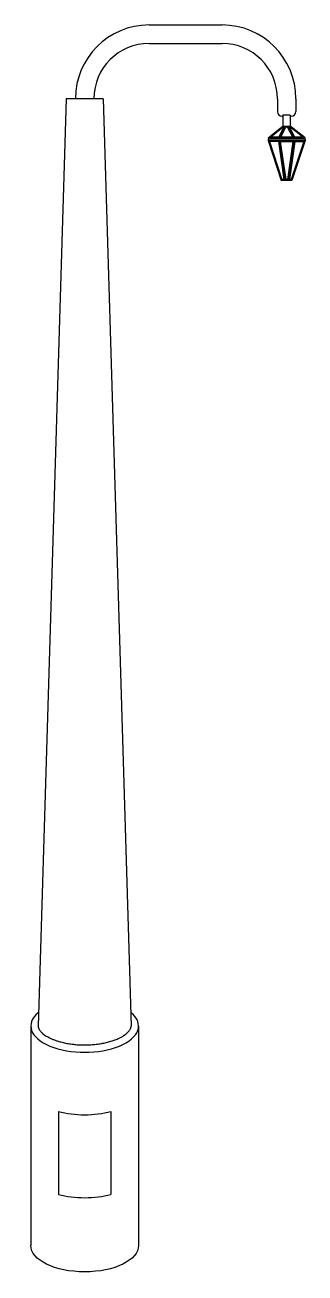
# Model space of a CAD drawing. Header units: millimetres. Extents: x -21221 to 1625077, y -149981 to 356550.
# Drawn here: x 1089219 to 1096820, y 151218 to 185080 of the extents above; entities that cross this region are included whole.
import ezdxf

# ---------------------------------------------------------------- set-up
doc = ezdxf.new("R2010")
doc.units = ezdxf.units.MM
doc.header["$LTSCALE"] = 1000
doc.header["$MEASUREMENT"] = 0
doc.layers.add('3- SUPPLY DUCT', color=3, linetype='CONTINUOUS')

msp = doc.modelspace()

# ---------------------------------------------------------------- linework, layer by layer
at = {"layer": '3- SUPPLY DUCT'}
for p, q in [((1092589.8, 185079.7), (1094569.6, 185079.7)), ((1092589.8, 184579.7), (1094569.6, 184579.7)), ((1090340, 183079.7), (1089578.6, 157920.1)), ((1091339.7, 183079.7), (1090340, 183079.7)), ((1091339.7, 183079.7), (1092101.1, 157920.1)), ((1096069.6, 183079.7), (1096069.6, 182729)), ((1096569.6, 183079.7), (1096569.6, 182729)), ((1096219.6, 182604), (1096194.6, 182604)), ((1096219.6, 182629), (1096219.6, 182336.8)), ((1096419.6, 182629), (1096219.6, 182629)), ((1096419.6, 182629), (1096419.6, 182336.8)), ((1096444.6, 182604), (1096419.6, 182604)), ((1095819.6, 182019.7), (1096219.6, 182336.8)), ((1095891.4, 182044.7), (1096228.3, 182311.8)), ((1096244.8, 182311.8), (1096104.5, 182044.7)), ((1096286.2, 182336.8), (1096119.6, 182019.7)), ((1096301.3, 182311.8), (1096161, 182044.7)), ((1096219.6, 182336.8), (1096419.6, 182336.8)), ((1096228.3, 182311.8), (1096244.8, 182311.8)), ((1096301.3, 182311.8), (1096337.8, 182311.8)), ((1096337.8, 182311.8), (1096478.2, 182044.7)), ((1096352.9, 182336.8), (1096519.6, 182019.7)), ((1096394.3, 182311.8), (1096410.9, 182311.8)), ((1096394.3, 182311.8), (1096534.7, 182044.7)), ((1096747.8, 182044.7), (1096410.9, 182311.8)), ((1096819.5, 182019.7), (1096419.6, 182336.8)), ((1095819.6, 182019.7), (1096819.5, 182019.7)), ((1095819.6, 181994.7), (1096819.5, 181994.7)), ((1095819.6, 181994.7), (1095819.6, 181944.7)), ((1095819.6, 181944.7), (1096175.6, 180861.3)), ((1095819.6, 181944.7), (1096819.5, 181944.7)), ((1095852.6, 181919.7), (1096193.7, 180886.3)), ((1096097.9, 181919.7), (1095852.6, 181919.7)), ((1095891.4, 182044.7), (1096104.5, 182044.7)), ((1096097.9, 181919.7), (1096243.4, 180886.3)), ((1096119.6, 181944.7), (1096272.1, 180861.3)), ((1096148.3, 181919.7), (1096293.9, 180886.3)), ((1096148.3, 181919.7), (1096490.8, 181919.7)), ((1096161, 182044.7), (1096478.2, 182044.7)), ((1096490.8, 181919.7), (1096345.3, 180886.3)), ((1096519.6, 181944.7), (1096367, 180861.3)), ((1096541.3, 181919.7), (1096395.8, 180886.3)), ((1096786.5, 181919.7), (1096445.5, 180886.3)), ((1096819.5, 181944.7), (1096463.6, 180861.3)), ((1096534.7, 182044.7), (1096747.8, 182044.7)), ((1096541.3, 181919.7), (1096786.5, 181919.7)), ((1096819.5, 181994.7), (1096819.5, 181944.7)), ((1096463.6, 180861.3), (1096175.6, 180861.3)), ((1096243.4, 180886.3), (1096193.7, 180886.3)), ((1096345.3, 180886.3), (1096293.9, 180886.3)), ((1096445.5, 180886.3), (1096395.8, 180886.3)), ((1089378.6, 157920.1), (1089378.6, 151963.2)), ((1092301.1, 157920.1), (1092301.1, 151963.2)), ((1090128.6, 155602.6), (1090128.6, 153352.6)), ((1091551.1, 155602.6), (1091551.1, 153352.6))]:
    msp.add_line(p, q, dxfattribs=at)
for centre, radius, start, end in [((1092589.8, 183079.7), 2000, 90, 180), ((1094569.6, 183079.7), 2000, 0, 90), ((1092589.8, 183079.7), 1500, 90, 180), ((1094569.6, 183079.7), 1500, 0, 90), ((1096194.6, 182729), 125, 180, 270), ((1096444.6, 182729), 125, 270, 0)]:
    msp.add_arc(centre, radius, start, end, dxfattribs=at)
for centre, start_param, end_param in [((1090839.9, 157920.1), 2.6122391, 6.8125378), ((1090839.9, 156226), 4.204022, 5.220756), ((1090839.9, 153976), 4.204022, 5.220756)]:
    msp.add_ellipse(centre, major_axis=(1461.3, 0), ratio=0.4883721, start_param=start_param, end_param=end_param, dxfattribs=at)
at = {"layer": '3- SUPPLY DUCT', "extrusion": (0, 0, -1)}
msp.add_ellipse((1090839.9, 151963.2), major_axis=(-1461.3, 0), ratio=0.4883721, start_param=3.1415927, end_param=6.2831853, dxfattribs=at)
at = {"layer": '3- SUPPLY DUCT'}
msp.add_open_spline([(1089578.6, 157920.1), (1089578.6, 157914.9), (1089578.9, 157909.7), (1089580, 157899.1), (1089580.8, 157893.7), (1089583.2, 157882.6), (1089584.7, 157877), (1089588.4, 157865.2), (1089590.7, 157859.1), (1089596.1, 157846.5), (1089599.2, 157840), (1089606.4, 157826.6), (1089610.6, 157819.7), (1089619.9, 157805.4), (1089625.1, 157798.1), (1089636.6, 157783.1), (1089643, 157775.5), (1089656.9, 157759.9), (1089664.4, 157752.1), (1089680.7, 157736.1), (1089689.5, 157728.1), (1089712.6, 157708.1), (1089727.7, 157696.2), (1089760.4, 157672.4), (1089778.1, 157660.5), (1089815.8, 157637.1), (1089835.9, 157625.5), (1089878.4, 157602.9), (1089900.8, 157591.8), (1089947.7, 157570.4), (1089972.2, 157560), (1090023.2, 157540), (1090049.7, 157530.4), (1090104.4, 157512), (1090132.6, 157503.3), (1090203, 157483.4), (1090246, 157472.7), (1090334.4, 157453.6), (1090379.8, 157445.2), (1090472.7, 157430.7), (1090520, 157424.6), (1090616, 157415.1), (1090664.6, 157411.6), (1090762.3, 157407.1), (1090811.5, 157406.2), (1090909.8, 157406.9), (1090958.8, 157408.6), (1091056.2, 157414.5), (1091104.5, 157418.7), (1091199.7, 157429.7), (1091246.6, 157436.4), (1091338.4, 157452.2), (1091383.2, 157461.3), (1091470.1, 157481.7), (1091512.2, 157493), (1091593.1, 157517.5), (1091631.9, 157530.8), (1091705.6, 157558.9), (1091740.5, 157573.8), (1091799.6, 157601.9), (1091824.6, 157614.9), (1091871.3, 157641.4), (1091893.1, 157654.9), (1091933.4, 157682.2), (1091951.9, 157696), (1091982.3, 157720.9), (1091994.8, 157732.1), (1092017.4, 157754.1), (1092027.6, 157765), (1092045.7, 157786.2), (1092053.6, 157796.5), (1092066.2, 157814.8), (1092071.1, 157822.8), (1092079.7, 157838.3), (1092083.4, 157845.8), (1092089.5, 157860.2), (1092092, 157867.1), (1092096, 157880.4), (1092097.6, 157886.8), (1092099.8, 157899.3), (1092100.5, 157905.3), (1092101.1, 157914.3), (1092101.1, 157917.2), (1092101.1, 157920.1)], degree=3, knots=[0, 0, 0, 0, 0.051508, 0.051508, 0.1030161, 0.1030161, 0.1545241, 0.1545241, 0.2060321, 0.2060321, 0.2575402, 0.2575402, 0.3090482, 0.3090482, 0.3605562, 0.3605562, 0.4120643, 0.4120643, 0.4635723, 0.4635723, 0.5150803, 0.5150803, 0.5908672, 0.5908672, 0.666654, 0.666654, 0.7424408, 0.7424408, 0.8182277, 0.8182277, 0.8940145, 0.8940145, 0.9698014, 0.9698014, 1.0455882, 1.0455882, 1.1536765, 1.1536765, 1.2617649, 1.2617649, 1.3698532, 1.3698532, 1.4779416, 1.4779416, 1.5860299, 1.5860299, 1.6941182, 1.6941182, 1.8022066, 1.8022066, 1.9102949, 1.9102949, 2.0183832, 2.0183832, 2.1264716, 2.1264716, 2.2345599, 2.2345599, 2.3426483, 2.3426483, 2.4299795, 2.4299795, 2.5173107, 2.5173107, 2.6046419, 2.6046419, 2.6758167, 2.6758167, 2.7469915, 2.7469915, 2.8181663, 2.8181663, 2.8770725, 2.8770725, 2.9359786, 2.9359786, 2.9948848, 2.9948848, 3.053791, 3.053791, 3.1126971, 3.1126971, 3.1415986, 3.1415986, 3.1415986, 3.1415986], dxfattribs=at)

doc.saveas('drawing.dxf')
